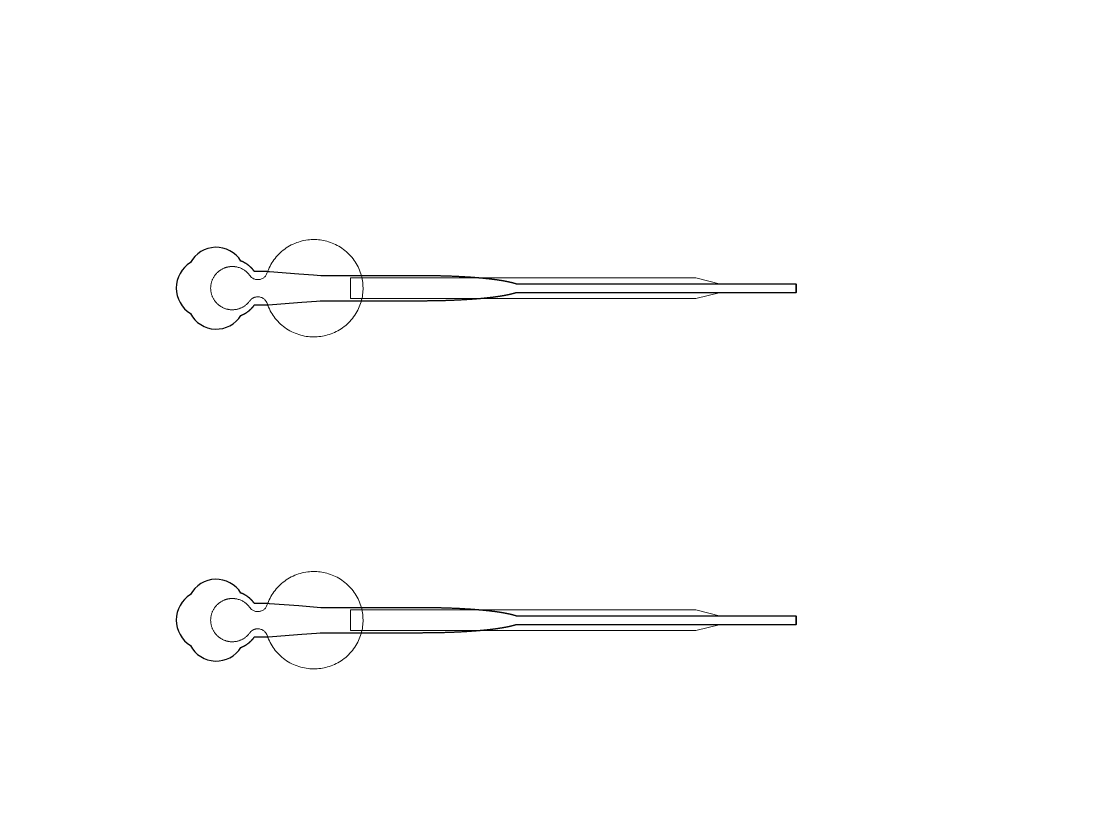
# Model space of a CAD drawing. Header units: inches. Extents: x -52997 to 52003, y -52254 to 52746.
# Drawn here: x -10919 to -4545, y -11278 to -6581 of the extents above; entities that cross this region are included whole.
import ezdxf

# ---------------------------------------------------------------- set-up
doc = ezdxf.new("R2010")
doc.units = ezdxf.units.IN
doc.header["$MEASUREMENT"] = 0
doc.layers.add('1', color=1, linetype='Continuous')
doc.layers.add('2', color=140, linetype='Continuous', lineweight=0)
doc.layers.add('3', color=90, linetype='Continuous', lineweight=0)

msp = doc.modelspace()

# ---------------------------------------------------------------- linework, layer by layer
at = {"layer": '1'}
for points in [[(-16283.4, -47485.7), (0, -47485.7), (16283.4, -47485.7, 5.999107)], [(-16250, -47285.7), (0, -47285.7), (16250, -47285.7, 5.986812)], [(-13685.8, -45485.7), (0, -45485.7), (13685.8, -45485.7, 6.794322)], [(-9594.4, -8353.6), (-9594, -8353.4), (-9593.2, -8353.1), (-9592.4, -8352.8), (-9591.5, -8352.4), (-9590.7, -8352.1), (-9589.8, -8351.8), (-9589, -8351.4), (-9588.1, -8351), (-9587.3, -8350.7), (-9586.4, -8350.3), (-9585.6, -8349.9), (-9584.7, -8349.5), (-9583.8, -8349.1), (-9583, -8348.7), (-9582.1, -8348.3), (-9581.3, -8347.9), (-9580.4, -8347.5), (-9579.6, -8347.1), (-9578.7, -8346.6), (-9577.8, -8346.2), (-9577, -8345.8), (-9576.1, -8345.3), (-9575.3, -8344.9), (-9574.4, -8344.4), (-9573.6, -8343.9), (-9572.7, -8343.5), (-9571.8, -8343), (-9571, -8342.5), (-9570.1, -8342), (-9569.3, -8341.5), (-9568.4, -8341), (-9567.6, -8340.5), (-9566.7, -8340), (-9565.9, -8339.5), (-9565, -8339), (-9564.2, -8338.4), (-9563.3, -8337.9), (-9562.5, -8337.3), (-9561.6, -8336.8), (-9560.8, -8336.2), (-9560, -8335.7), (-9559.1, -8335.1), (-9558.3, -8334.6), (-9557.4, -8334), (-9556.6, -8333.4), (-9555.8, -8332.8), (-9555, -8332.2), (-9554.1, -8331.6), (-9553.3, -8331), (-9552.5, -8330.4), (-9551.7, -8329.8), (-9550.9, -8329.2), (-9550.1, -8328.6), (-9549.2, -8328), (-9548.4, -8327.3), (-9547.6, -8326.7), (-9546.8, -8326.1), (-9546, -8325.4), (-9545.3, -8324.8), (-9544.5, -8324.1), (-9543.7, -8323.5), (-9542.9, -8322.8), (-9542.1, -8322.2), (-9541.4, -8321.5), (-9540.6, -8320.8), (-9539.8, -8320.1), (-9539.1, -8319.5), (-9538.3, -8318.8), (-9537.6, -8318.1), (-9536.8, -8317.4), (-9536.1, -8316.7), (-9535.3, -8316), (-9534.6, -8315.3), (-9533.9, -8314.6), (-9533.1, -8313.9), (-9532.4, -8313.2), (-9531.7, -8312.5), (-9531, -8311.7), (-9530.3, -8311), (-9529.6, -8310.3), (-9528.9, -8309.6), (-9528.2, -8308.8), (-9527.5, -8308.1), (-9526.8, -8307.4), (-9526.2, -8306.6), (-9525.5, -8305.9), (-9524.8, -8305.2), (-9524.2, -8304.4), (-9523.5, -8303.7), (-9522.9, -8302.9), (-9522.2, -8302.2), (-9521.6, -8301.4), (-9521, -8300.7), (-9520.4, -8299.9), (-9519.7, -8299.1), (-9519.1, -8298.4), (-9518.5, -8297.6), (-9517.9, -8296.9), (-9517.3, -8296.1), (-9516.8, -8295.3), (-9516.2, -8294.6), (-9515.6, -8293.8), (-9515, -8293), (-9514.5, -8292.3), (-9513.9, -8291.5), (-9513.4, -8290.7), (-9512.8, -8290), (-9469.3, -8290), (-9447.5, -8290), (-9436.6, -8290), (-9433.8, -8290), (-9432.5, -8290), (-9432.4, -8290), (-9432.4, -8290), (-9432.4, -8290), (-9432.4, -8290), (-9432.4, -8289.9), (-9432.3, -8289.9), (-9432, -8289.9), (-9431.3, -8289.9), (-9429.9, -8289.8), (-9427.1, -8289.5), (-9405, -8287.9), (-9228.4, -8274.3), (-9140.1, -8267.5), (-9118, -8265.8), (-9107, -8265), (-9106.6, -8265), (-9106.5, -8265), (-9106.5, -8265), (-9106.5, -8265), (-9106.4, -8265), (-9106, -8265), (-8845.5, -8265), (-8839.2, -8265), (-8826.6, -8265), (-8726.1, -8265), (-8525.1, -8265), (-8512.5, -8265), (-8506.3, -8265), (-8503.1, -8265), (-8501.5, -8265), (-8501.1, -8265), (-8501, -8265), (-8500.9, -8265), (-8500.8, -8265), (-8500.8, -8265), (-8500.8, -8265), (-8500.2, -8265), (-8495.6, -8264.9), (-8491, -8264.9), (-8486.4, -8264.9), (-8481.7, -8264.9), (-8477.1, -8264.9), (-8472.4, -8264.9), (-8467.8, -8264.8), (-8463.1, -8264.8), (-8458.4, -8264.8), (-8453.7, -8264.7), (-8449, -8264.7), (-8444.3, -8264.6), (-8439.5, -8264.6), (-8434.8, -8264.5), (-8430, -8264.4), (-8425.3, -8264.4), (-8420.5, -8264.3), (-8415.7, -8264.2), (-8411, -8264.1), (-8406.2, -8264), (-8401.4, -8263.9), (-8396.6, -8263.8), (-8391.8, -8263.7), (-8386.9, -8263.6), (-8382.1, -8263.5), (-8377.3, -8263.3), (-8372.5, -8263.2), (-8367.7, -8263.1), (-8362.8, -8262.9), (-8358, -8262.8), (-8353.2, -8262.6), (-8348.3, -8262.5), (-8343.5, -8262.3), (-8338.7, -8262.2), (-8333.8, -8262), (-8329, -8261.8), (-8324.2, -8261.6), (-8319.4, -8261.4), (-8314.5, -8261.2), (-8309.7, -8261), (-8304.9, -8260.8), (-8300.1, -8260.6), (-8295.3, -8260.4), (-8290.5, -8260.2), (-8285.7, -8260), (-8280.9, -8259.7), (-8276.1, -8259.5), (-8271.4, -8259.3), (-8266.6, -8259), (-8261.9, -8258.7), (-8257.1, -8258.5), (-8252.4, -8258.2), (-8247.7, -8258), (-8243, -8257.7), (-8238.3, -8257.4), (-8233.6, -8257.1), (-8228.9, -8256.8), (-8224.3, -8256.5), (-8219.6, -8256.2), (-8215, -8255.9), (-8210.4, -8255.6), (-8205.8, -8255.3), (-8201.2, -8254.9), (-8198.9, -8254.8), (-8196.7, -8254.6), (-8194.4, -8254.4), (-8192.1, -8254.3), (-8189.9, -8254.1), (-8187.6, -8253.9), (-8185.4, -8253.8), (-8183.1, -8253.6), (-8180.9, -8253.4), (-8178.6, -8253.2), (-8176.4, -8253), (-8174.2, -8252.9), (-8172, -8252.7), (-8169.8, -8252.5), (-8167.5, -8252.3), (-8165.3, -8252.1), (-8163.1, -8251.9), (-8160.9, -8251.8), (-8158.8, -8251.6), (-8156.6, -8251.4), (-8154.4, -8251.2), (-8152.2, -8251), (-8150.1, -8250.8), (-8147.9, -8250.6), (-8145.8, -8250.4), (-8143.6, -8250.2), (-8141.5, -8250), (-8139.4, -8249.8), (-8137.2, -8249.6), (-8135.1, -8249.4), (-8133, -8249.2), (-8130.9, -8249), (-8128.8, -8248.8), (-8126.7, -8248.6), (-8124.6, -8248.4), (-8122.5, -8248.2), (-8120.5, -8248), (-8118.4, -8247.7), (-8116.4, -8247.5), (-8114.3, -8247.3), (-8112.3, -8247.1), (-8110.2, -8246.9), (-8108.2, -8246.7), (-8106.2, -8246.4), (-8104.2, -8246.2), (-8102.2, -8246), (-8100.2, -8245.8), (-8098.2, -8245.6), (-8096.2, -8245.3), (-8094.2, -8245.1), (-8092.3, -8244.9), (-8090.3, -8244.7), (-8088.4, -8244.4), (-8086.4, -8244.2), (-8084.5, -8244), (-8082.6, -8243.7), (-8080.6, -8243.5), (-8078.7, -8243.3), (-8076.8, -8243), (-8074.9, -8242.8), (-8073.1, -8242.5), (-8071.2, -8242.3), (-8069.3, -8242.1), (-8067.5, -8241.8), (-8065.6, -8241.6), (-8063.8, -8241.3), (-8062, -8241.1), (-8060.1, -8240.9), (-8058.3, -8240.6), (-8056.5, -8240.4), (-8054.7, -8240.1), (-8052.9, -8239.9), (-8051.2, -8239.6), (-8049.4, -8239.4), (-8047.6, -8239.1), (-8045.9, -8238.9), (-8044.1, -8238.6), (-8042.4, -8238.3), (-8040.7, -8238.1), (-8039, -8237.8), (-8037.3, -8237.6), (-8035.6, -8237.3), (-8033.9, -8237.1), (-8032.2, -8236.8), (-8030.6, -8236.5), (-8028.9, -8236.3), (-8027.3, -8236), (-8025.6, -8235.8), (-8024, -8235.5), (-8022.4, -8235.2), (-8020.8, -8235), (-8019.2, -8234.7), (-8017.6, -8234.4), (-8016.1, -8234.2), (-8014.5, -8233.9), (-8012.9, -8233.6), (-8011.4, -8233.3), (-8009.9, -8233.1), (-8008.3, -8232.8), (-8006.8, -8232.5), (-8005.3, -8232.3), (-8003.8, -8232), (-8002.4, -8231.7), (-8000.9, -8231.4), (-7999.4, -8231.2), (-7998, -8230.9), (-7996.5, -8230.6), (-7995.1, -8230.3), (-7993.7, -8230), (-7992.3, -8229.8), (-7990.9, -8229.5), (-7989.5, -8229.2), (-7988.1, -8228.9), (-7986.8, -8228.6), (-7985.4, -8228.4), (-7984.1, -8228.1), (-7982.7, -8227.8), (-7981.4, -8227.5), (-7980.1, -8227.2), (-7978.8, -8226.9), (-7977.5, -8226.6), (-7976.2, -8226.4), (-7974.9, -8226.1), (-7973.7, -8225.8), (-7972.4, -8225.5), (-7971.2, -8225.2), (-7970, -8224.9), (-7968.8, -8224.6), (-7967.6, -8224.3), (-7966.4, -8224), (-7965.2, -8223.8), (-7964, -8223.5), (-7962.9, -8223.2), (-7961.7, -8222.9), (-7960.6, -8222.6), (-7959.4, -8222.3), (-7958.3, -8222), (-7957.2, -8221.7), (-7956.1, -8221.4), (-7955, -8221.1), (-7954, -8220.8), (-7952.9, -8220.5), (-7951.9, -8220.2), (-7950.8, -8219.9), (-7949.8, -8219.6), (-7948.8, -8219.3), (-7947.8, -8219), (-7946.8, -8218.8), (-7945.8, -8218.5), (-7944.8, -8218.2), (-7943.9, -8217.9), (-7942.9, -8217.6), (-7942, -8217.3), (-7941, -8217), (-7940.1, -8216.7), (-7939.2, -8216.4), (-7938.3, -8216.1), (-7937.4, -8215.8), (-7936.6, -8215.5), (-7935.2, -8215), (-6249.5, -8215.2), (-6249.5, -8165), (-7935.1, -8165), (-7935.4, -8164.9), (-7936.2, -8164.6), (-7937.1, -8164.2), (-7938, -8163.9), (-7938.9, -8163.6), (-7939.8, -8163.3), (-7940.7, -8163), (-7941.6, -8162.7), (-7942.6, -8162.4), (-7943.5, -8162.2), (-7944.5, -8161.9), (-7945.4, -8161.6), (-7946.4, -8161.3), (-7947.4, -8161), (-7948.4, -8160.7), (-7949.4, -8160.4), (-7950.5, -8160.1), (-7951.5, -8159.8), (-7952.6, -8159.5), (-7953.6, -8159.2), (-7954.7, -8158.9), (-7955.8, -8158.6), (-7956.9, -8158.3), (-7958, -8158), (-7959.1, -8157.7), (-7960.2, -8157.4), (-7961.4, -8157.1), (-7962.5, -8156.8), (-7963.7, -8156.5), (-7964.8, -8156.2), (-7966, -8155.9), (-7967.2, -8155.6), (-7968.4, -8155.4), (-7969.6, -8155.1), (-7970.8, -8154.8), (-7972.1, -8154.5), (-7973.3, -8154.2), (-7974.6, -8153.9), (-7975.9, -8153.6), (-7977.1, -8153.3), (-7978.4, -8153), (-7979.7, -8152.8), (-7981, -8152.5), (-7982.4, -8152.2), (-7983.7, -8151.9), (-7985, -8151.6), (-7986.4, -8151.3), (-7987.8, -8151.1), (-7989.1, -8150.8), (-7990.5, -8150.5), (-7991.9, -8150.2), (-7993.3, -8149.9), (-7994.8, -8149.7), (-7996.2, -8149.4), (-7997.6, -8149.1), (-7999.1, -8148.8), (-8000.5, -8148.5), (-8002, -8148.3), (-8003.5, -8148), (-8005, -8147.7), (-8006.5, -8147.4), (-8008, -8147.2), (-8009.5, -8146.9), (-8011, -8146.6), (-8012.6, -8146.3), (-8014.1, -8146.1), (-8015.7, -8145.8), (-8017.3, -8145.5), (-8018.9, -8145.3), (-8020.5, -8145), (-8022.1, -8144.7), (-8023.7, -8144.5), (-8025.3, -8144.2), (-8026.9, -8143.9), (-8028.6, -8143.7), (-8030.2, -8143.4), (-8031.9, -8143.2), (-8033.6, -8142.9), (-8035.2, -8142.6), (-8036.9, -8142.4), (-8038.6, -8142.1), (-8040.3, -8141.9), (-8042.1, -8141.6), (-8043.8, -8141.4), (-8045.5, -8141.1), (-8047.3, -8140.8), (-8049, -8140.6), (-8050.8, -8140.3), (-8052.6, -8140.1), (-8054.4, -8139.8), (-8056.1, -8139.6), (-8057.9, -8139.3), (-8059.8, -8139.1), (-8061.6, -8138.9), (-8063.4, -8138.6), (-8065.2, -8138.4), (-8067.1, -8138.1), (-8068.9, -8137.9), (-8070.8, -8137.6), (-8072.7, -8137.4), (-8074.6, -8137.2), (-8076.5, -8136.9), (-8078.3, -8136.7), (-8080.3, -8136.5), (-8082.2, -8136.2), (-8084.1, -8136), (-8086, -8135.8), (-8088, -8135.5), (-8089.9, -8135.3), (-8091.9, -8135.1), (-8093.8, -8134.8), (-8095.8, -8134.6), (-8097.8, -8134.4), (-8099.8, -8134.2), (-8101.8, -8133.9), (-8103.8, -8133.7), (-8105.8, -8133.5), (-8107.8, -8133.3), (-8109.8, -8133.1), (-8111.8, -8132.8), (-8113.9, -8132.6), (-8115.9, -8132.4), (-8118, -8132.2), (-8120, -8132), (-8122.1, -8131.8), (-8124.2, -8131.6), (-8126.3, -8131.4), (-8128.3, -8131.1), (-8130.4, -8130.9), (-8132.5, -8130.7), (-8134.6, -8130.5), (-8136.8, -8130.3), (-8138.9, -8130.1), (-8141, -8129.9), (-8143.1, -8129.7), (-8145.3, -8129.5), (-8147.4, -8129.3), (-8149.6, -8129.1), (-8151.7, -8128.9), (-8153.9, -8128.8), (-8156.1, -8128.6), (-8158.2, -8128.4), (-8160.4, -8128.2), (-8162.6, -8128), (-8164.8, -8127.8), (-8167, -8127.6), (-8169.2, -8127.4), (-8171.4, -8127.3), (-8173.6, -8127.1), (-8175.9, -8126.9), (-8178.1, -8126.7), (-8180.3, -8126.5), (-8182.5, -8126.4), (-8184.8, -8126.2), (-8187, -8126), (-8189.3, -8125.8), (-8191.5, -8125.7), (-8193.8, -8125.5), (-8196.1, -8125.3), (-8198.3, -8125.2), (-8202.9, -8124.8), (-8207.4, -8124.5), (-8212, -8124.2), (-8216.6, -8123.9), (-8221.2, -8123.6), (-8225.9, -8123.3), (-8230.5, -8123), (-8235.2, -8122.7), (-8239.9, -8122.4), (-8244.5, -8122.1), (-8249.2, -8121.9), (-8253.9, -8121.6), (-8258.7, -8121.3), (-8263.4, -8121.1), (-8268.1, -8120.8), (-8272.9, -8120.6), (-8277.6, -8120.3), (-8282.4, -8120.1), (-8287.2, -8119.9), (-8291.9, -8119.6), (-8296.7, -8119.4), (-8301.5, -8119.2), (-8306.3, -8119), (-8311.1, -8118.8), (-8315.9, -8118.6), (-8320.7, -8118.4), (-8325.5, -8118.2), (-8330.3, -8118), (-8335.1, -8117.9), (-8339.9, -8117.7), (-8344.7, -8117.5), (-8349.5, -8117.4), (-8354.3, -8117.2), (-8359.2, -8117.1), (-8364, -8116.9), (-8368.8, -8116.8), (-8373.6, -8116.7), (-8378.4, -8116.5), (-8383.2, -8116.4), (-8387.9, -8116.3), (-8392.7, -8116.2), (-8397.5, -8116.1), (-8402.3, -8116), (-8407, -8115.9), (-8411.8, -8115.8), (-8416.6, -8115.7), (-8421.3, -8115.6), (-8426, -8115.5), (-8430.8, -8115.5), (-8435.5, -8115.4), (-8440.2, -8115.3), (-8444.9, -8115.3), (-8449.6, -8115.2), (-8454.3, -8115.2), (-8458.9, -8115.1), (-8463.6, -8115.1), (-8468.2, -8115.1), (-8472.9, -8115), (-8477.5, -8115), (-8482.1, -8115), (-8486.7, -8115), (-8489, -8115), (-8489.6, -8115), (-8489.9, -8115), (-8490, -8115), (-8490.2, -8115), (-8491.8, -8115), (-8498.2, -8115), (-8510.9, -8115), (-8561.9, -8115), (-8765.8, -8115), (-8816.8, -8115), (-8842.3, -8115), (-8848.7, -8115), (-8850.3, -8115), (-9106.1, -8115), (-9106.5, -8115), (-9106.5, -8115), (-9106.5, -8115), (-9106.6, -8115), (-9106.7, -8115), (-9107, -8114.9), (-9108.4, -8114.8), (-9113.9, -8114.4), (-9158.1, -8111), (-9246.4, -8104.2), (-9423, -8090.7), (-9428.6, -8090.2), (-9431.3, -8090), (-9432, -8090), (-9432.3, -8090), (-9432.4, -8090), (-9432.4, -8090), (-9432.4, -8090), (-9432.4, -8090), (-9432.4, -8090), (-9432.5, -8090), (-9432.8, -8090), (-9435.6, -8090), (-9441, -8090), (-9451.9, -8090), (-9473.7, -8090), (-9495.5, -8090), (-9506.4, -8090), (-9511.8, -8090), (-9512.5, -8090), (-9512.7, -8090), (-9512.8, -8090), (-9512.8, -8090), (-9512.8, -8090), (-9512.8, -8090), (-9512.9, -8089.9), (-9513.2, -8089.4), (-9514, -8088.2), (-9514.9, -8087.1), (-9515.7, -8086), (-9516.5, -8084.9), (-9517.4, -8083.8), (-9518.2, -8082.6), (-9519.1, -8081.5), (-9520, -8080.4), (-9520.9, -8079.3), (-9521.8, -8078.2), (-9522.7, -8077.1), (-9523.7, -8076), (-9524.6, -8074.9), (-9525.6, -8073.8), (-9526.6, -8072.7), (-9527.6, -8071.7), (-9528.6, -8070.6), (-9529.6, -8069.5), (-9530.6, -8068.4), (-9531.6, -8067.4), (-9532.7, -8066.3), (-9533.8, -8065.3), (-9534.8, -8064.2), (-9535.9, -8063.2), (-9537, -8062.2), (-9538.1, -8061.1), (-9539.3, -8060.1), (-9540.4, -8059.1), (-9541.5, -8058.1), (-9542.7, -8057.1), (-9543.9, -8056.1), (-9545, -8055.1), (-9546.2, -8054.2), (-9547.4, -8053.2), (-9548.6, -8052.3), (-9549.8, -8051.3), (-9551.1, -8050.4), (-9552.3, -8049.4), (-9553.6, -8048.5), (-9554.8, -8047.6), (-9556.1, -8046.7), (-9557.4, -8045.8), (-9558.7, -8044.9), (-9560, -8044.1), (-9561.3, -8043.2), (-9562.6, -8042.4), (-9563.9, -8041.5), (-9565.2, -8040.7), (-9566.6, -8039.9), (-9567.9, -8039.1), (-9569.2, -8038.3), (-9570.6, -8037.5), (-9572, -8036.8), (-9573.3, -8036), (-9574.7, -8035.3), (-9576.1, -8034.5), (-9577.5, -8033.8), (-9578.9, -8033.1), (-9580.3, -8032.4), (-9581.7, -8031.8), (-9583.1, -8031.1), (-9584.5, -8030.4), (-9585.9, -8029.8), (-9587.3, -8029.2), (-9588.8, -8028.6), (-9590.2, -8028), (-9591.6, -8027.4), (-9593.1, -8026.8), (-9594.3, -8026.4, 0.576044), (-9898.9, -8035.7, 0.560065), (-9898.9, -8342.2, 0.578435)], [(-9594.4, -10353.6), (-9594, -10353.4), (-9593.2, -10353.1), (-9592.4, -10352.8), (-9591.5, -10352.4), (-9590.7, -10352.1), (-9589.8, -10351.8), (-9589, -10351.4), (-9588.1, -10351), (-9587.3, -10350.7), (-9586.4, -10350.3), (-9585.6, -10349.9), (-9584.7, -10349.5), (-9583.8, -10349.1), (-9583, -10348.7), (-9582.1, -10348.3), (-9581.3, -10347.9), (-9580.4, -10347.5), (-9579.6, -10347.1), (-9578.7, -10346.6), (-9577.8, -10346.2), (-9577, -10345.8), (-9576.1, -10345.3), (-9575.3, -10344.9), (-9574.4, -10344.4), (-9573.6, -10343.9), (-9572.7, -10343.5), (-9571.8, -10343), (-9571, -10342.5), (-9570.1, -10342), (-9569.3, -10341.5), (-9568.4, -10341), (-9567.6, -10340.5), (-9566.7, -10340), (-9565.9, -10339.5), (-9565, -10339), (-9564.2, -10338.4), (-9563.3, -10337.9), (-9562.5, -10337.3), (-9561.6, -10336.8), (-9560.8, -10336.2), (-9560, -10335.7), (-9559.1, -10335.1), (-9558.3, -10334.6), (-9557.4, -10334), (-9556.6, -10333.4), (-9555.8, -10332.8), (-9555, -10332.2), (-9554.1, -10331.6), (-9553.3, -10331), (-9552.5, -10330.4), (-9551.7, -10329.8), (-9550.9, -10329.2), (-9550.1, -10328.6), (-9549.2, -10328), (-9548.4, -10327.3), (-9547.6, -10326.7), (-9546.8, -10326.1), (-9546, -10325.4), (-9545.3, -10324.8), (-9544.5, -10324.1), (-9543.7, -10323.5), (-9542.9, -10322.8), (-9542.1, -10322.2), (-9541.4, -10321.5), (-9540.6, -10320.8), (-9539.8, -10320.1), (-9539.1, -10319.5), (-9538.3, -10318.8), (-9537.6, -10318.1), (-9536.8, -10317.4), (-9536.1, -10316.7), (-9535.3, -10316), (-9534.6, -10315.3), (-9533.9, -10314.6), (-9533.1, -10313.9), (-9532.4, -10313.2), (-9531.7, -10312.5), (-9531, -10311.7), (-9530.3, -10311), (-9529.6, -10310.3), (-9528.9, -10309.6), (-9528.2, -10308.8), (-9527.5, -10308.1), (-9526.8, -10307.4), (-9526.2, -10306.6), (-9525.5, -10305.9), (-9524.8, -10305.2), (-9524.2, -10304.4), (-9523.5, -10303.7), (-9522.9, -10302.9), (-9522.2, -10302.2), (-9521.6, -10301.4), (-9521, -10300.7), (-9520.4, -10299.9), (-9519.7, -10299.1), (-9519.1, -10298.4), (-9518.5, -10297.6), (-9517.9, -10296.9), (-9517.3, -10296.1), (-9516.8, -10295.3), (-9516.2, -10294.6), (-9515.6, -10293.8), (-9515, -10293), (-9514.5, -10292.3), (-9513.9, -10291.5), (-9513.4, -10290.7), (-9512.8, -10290), (-9469.3, -10290), (-9447.5, -10290), (-9436.6, -10290), (-9433.8, -10290), (-9432.5, -10290), (-9432.4, -10290), (-9432.4, -10290), (-9432.4, -10290), (-9432.4, -10290), (-9432.4, -10289.9), (-9432.3, -10289.9), (-9432, -10289.9), (-9431.3, -10289.9), (-9429.9, -10289.8), (-9427.1, -10289.5), (-9405, -10287.9), (-9228.4, -10274.3), (-9140.1, -10267.5), (-9118, -10265.8), (-9107, -10265), (-9106.6, -10265), (-9106.5, -10265), (-9106.5, -10265), (-9106.5, -10265), (-9106.4, -10265), (-9106, -10265), (-8845.5, -10265), (-8839.2, -10265), (-8826.6, -10265), (-8726.1, -10265), (-8525.1, -10265), (-8512.5, -10265), (-8506.3, -10265), (-8503.1, -10265), (-8501.5, -10265), (-8501.1, -10265), (-8501, -10265), (-8500.9, -10265), (-8500.8, -10265), (-8500.8, -10265), (-8500.8, -10265), (-8500.2, -10265), (-8495.6, -10264.9), (-8491, -10264.9), (-8486.4, -10264.9), (-8481.7, -10264.9), (-8477.1, -10264.9), (-8472.4, -10264.9), (-8467.8, -10264.8), (-8463.1, -10264.8), (-8458.4, -10264.8), (-8453.7, -10264.7), (-8449, -10264.7), (-8444.3, -10264.6), (-8439.5, -10264.6), (-8434.8, -10264.5), (-8430, -10264.4), (-8425.3, -10264.4), (-8420.5, -10264.3), (-8415.7, -10264.2), (-8411, -10264.1), (-8406.2, -10264), (-8401.4, -10263.9), (-8396.6, -10263.8), (-8391.8, -10263.7), (-8386.9, -10263.6), (-8382.1, -10263.5), (-8377.3, -10263.3), (-8372.5, -10263.2), (-8367.7, -10263.1), (-8362.8, -10262.9), (-8358, -10262.8), (-8353.2, -10262.6), (-8348.3, -10262.5), (-8343.5, -10262.3), (-8338.7, -10262.2), (-8333.8, -10262), (-8329, -10261.8), (-8324.2, -10261.6), (-8319.4, -10261.4), (-8314.5, -10261.2), (-8309.7, -10261), (-8304.9, -10260.8), (-8300.1, -10260.6), (-8295.3, -10260.4), (-8290.5, -10260.2), (-8285.7, -10260), (-8280.9, -10259.7), (-8276.1, -10259.5), (-8271.4, -10259.3), (-8266.6, -10259), (-8261.9, -10258.7), (-8257.1, -10258.5), (-8252.4, -10258.2), (-8247.7, -10258), (-8243, -10257.7), (-8238.3, -10257.4), (-8233.6, -10257.1), (-8228.9, -10256.8), (-8224.3, -10256.5), (-8219.6, -10256.2), (-8215, -10255.9), (-8210.4, -10255.6), (-8205.8, -10255.3), (-8201.2, -10254.9), (-8198.9, -10254.8), (-8196.7, -10254.6), (-8194.4, -10254.4), (-8192.1, -10254.3), (-8189.9, -10254.1), (-8187.6, -10253.9), (-8185.4, -10253.8), (-8183.1, -10253.6), (-8180.9, -10253.4), (-8178.6, -10253.2), (-8176.4, -10253), (-8174.2, -10252.9), (-8172, -10252.7), (-8169.8, -10252.5), (-8167.5, -10252.3), (-8165.3, -10252.1), (-8163.1, -10251.9), (-8160.9, -10251.8), (-8158.8, -10251.6), (-8156.6, -10251.4), (-8154.4, -10251.2), (-8152.2, -10251), (-8150.1, -10250.8), (-8147.9, -10250.6), (-8145.8, -10250.4), (-8143.6, -10250.2), (-8141.5, -10250), (-8139.4, -10249.8), (-8137.2, -10249.6), (-8135.1, -10249.4), (-8133, -10249.2), (-8130.9, -10249), (-8128.8, -10248.8), (-8126.7, -10248.6), (-8124.6, -10248.4), (-8122.5, -10248.2), (-8120.5, -10248), (-8118.4, -10247.7), (-8116.4, -10247.5), (-8114.3, -10247.3), (-8112.3, -10247.1), (-8110.2, -10246.9), (-8108.2, -10246.7), (-8106.2, -10246.4), (-8104.2, -10246.2), (-8102.2, -10246), (-8100.2, -10245.8), (-8098.2, -10245.6), (-8096.2, -10245.3), (-8094.2, -10245.1), (-8092.3, -10244.9), (-8090.3, -10244.7), (-8088.4, -10244.4), (-8086.4, -10244.2), (-8084.5, -10244), (-8082.6, -10243.7), (-8080.6, -10243.5), (-8078.7, -10243.3), (-8076.8, -10243), (-8074.9, -10242.8), (-8073.1, -10242.5), (-8071.2, -10242.3), (-8069.3, -10242.1), (-8067.5, -10241.8), (-8065.6, -10241.6), (-8063.8, -10241.3), (-8062, -10241.1), (-8060.1, -10240.9), (-8058.3, -10240.6), (-8056.5, -10240.4), (-8054.7, -10240.1), (-8052.9, -10239.9), (-8051.2, -10239.6), (-8049.4, -10239.4), (-8047.6, -10239.1), (-8045.9, -10238.9), (-8044.1, -10238.6), (-8042.4, -10238.3), (-8040.7, -10238.1), (-8039, -10237.8), (-8037.3, -10237.6), (-8035.6, -10237.3), (-8033.9, -10237.1), (-8032.2, -10236.8), (-8030.6, -10236.5), (-8028.9, -10236.3), (-8027.3, -10236), (-8025.6, -10235.8), (-8024, -10235.5), (-8022.4, -10235.2), (-8020.8, -10235), (-8019.2, -10234.7), (-8017.6, -10234.4), (-8016.1, -10234.2), (-8014.5, -10233.9), (-8012.9, -10233.6), (-8011.4, -10233.3), (-8009.9, -10233.1), (-8008.3, -10232.8), (-8006.8, -10232.5), (-8005.3, -10232.3), (-8003.8, -10232), (-8002.4, -10231.7), (-8000.9, -10231.4), (-7999.4, -10231.2), (-7998, -10230.9), (-7996.5, -10230.6), (-7995.1, -10230.3), (-7993.7, -10230), (-7992.3, -10229.8), (-7990.9, -10229.5), (-7989.5, -10229.2), (-7988.1, -10228.9), (-7986.8, -10228.6), (-7985.4, -10228.4), (-7984.1, -10228.1), (-7982.7, -10227.8), (-7981.4, -10227.5), (-7980.1, -10227.2), (-7978.8, -10226.9), (-7977.5, -10226.6), (-7976.2, -10226.4), (-7974.9, -10226.1), (-7973.7, -10225.8), (-7972.4, -10225.5), (-7971.2, -10225.2), (-7970, -10224.9), (-7968.8, -10224.6), (-7967.6, -10224.3), (-7966.4, -10224), (-7965.2, -10223.8), (-7964, -10223.5), (-7962.9, -10223.2), (-7961.7, -10222.9), (-7960.6, -10222.6), (-7959.4, -10222.3), (-7958.3, -10222), (-7957.2, -10221.7), (-7956.1, -10221.4), (-7955, -10221.1), (-7954, -10220.8), (-7952.9, -10220.5), (-7951.9, -10220.2), (-7950.8, -10219.9), (-7949.8, -10219.6), (-7948.8, -10219.3), (-7947.8, -10219), (-7946.8, -10218.8), (-7945.8, -10218.5), (-7944.8, -10218.2), (-7943.9, -10217.9), (-7942.9, -10217.6), (-7942, -10217.3), (-7941, -10217), (-7940.1, -10216.7), (-7939.2, -10216.4), (-7938.3, -10216.1), (-7937.4, -10215.8), (-7936.6, -10215.5), (-7935.2, -10215), (-6249.5, -10215.2), (-6249.5, -10165), (-7935.1, -10165), (-7935.4, -10164.9), (-7936.2, -10164.6), (-7937.1, -10164.2), (-7938, -10163.9), (-7938.9, -10163.6), (-7939.8, -10163.3), (-7940.7, -10163), (-7941.6, -10162.7), (-7942.6, -10162.4), (-7943.5, -10162.2), (-7944.5, -10161.9), (-7945.4, -10161.6), (-7946.4, -10161.3), (-7947.4, -10161), (-7948.4, -10160.7), (-7949.4, -10160.4), (-7950.5, -10160.1), (-7951.5, -10159.8), (-7952.6, -10159.5), (-7953.6, -10159.2), (-7954.7, -10158.9), (-7955.8, -10158.6), (-7956.9, -10158.3), (-7958, -10158), (-7959.1, -10157.7), (-7960.2, -10157.4), (-7961.4, -10157.1), (-7962.5, -10156.8), (-7963.7, -10156.5), (-7964.8, -10156.2), (-7966, -10155.9), (-7967.2, -10155.6), (-7968.4, -10155.4), (-7969.6, -10155.1), (-7970.8, -10154.8), (-7972.1, -10154.5), (-7973.3, -10154.2), (-7974.6, -10153.9), (-7975.9, -10153.6), (-7977.1, -10153.3), (-7978.4, -10153), (-7979.7, -10152.8), (-7981, -10152.5), (-7982.4, -10152.2), (-7983.7, -10151.9), (-7985, -10151.6), (-7986.4, -10151.3), (-7987.8, -10151.1), (-7989.1, -10150.8), (-7990.5, -10150.5), (-7991.9, -10150.2), (-7993.3, -10149.9), (-7994.8, -10149.7), (-7996.2, -10149.4), (-7997.6, -10149.1), (-7999.1, -10148.8), (-8000.5, -10148.5), (-8002, -10148.3), (-8003.5, -10148), (-8005, -10147.7), (-8006.5, -10147.4), (-8008, -10147.2), (-8009.5, -10146.9), (-8011, -10146.6), (-8012.6, -10146.3), (-8014.1, -10146.1), (-8015.7, -10145.8), (-8017.3, -10145.5), (-8018.9, -10145.3), (-8020.5, -10145), (-8022.1, -10144.7), (-8023.7, -10144.5), (-8025.3, -10144.2), (-8026.9, -10143.9), (-8028.6, -10143.7), (-8030.2, -10143.4), (-8031.9, -10143.2), (-8033.6, -10142.9), (-8035.2, -10142.6), (-8036.9, -10142.4), (-8038.6, -10142.1), (-8040.3, -10141.9), (-8042.1, -10141.6), (-8043.8, -10141.4), (-8045.5, -10141.1), (-8047.3, -10140.8), (-8049, -10140.6), (-8050.8, -10140.3), (-8052.6, -10140.1), (-8054.4, -10139.8), (-8056.1, -10139.6), (-8057.9, -10139.3), (-8059.8, -10139.1), (-8061.6, -10138.9), (-8063.4, -10138.6), (-8065.2, -10138.4), (-8067.1, -10138.1), (-8068.9, -10137.9), (-8070.8, -10137.6), (-8072.7, -10137.4), (-8074.6, -10137.2), (-8076.5, -10136.9), (-8078.3, -10136.7), (-8080.3, -10136.5), (-8082.2, -10136.2), (-8084.1, -10136), (-8086, -10135.8), (-8088, -10135.5), (-8089.9, -10135.3), (-8091.9, -10135.1), (-8093.8, -10134.8), (-8095.8, -10134.6), (-8097.8, -10134.4), (-8099.8, -10134.2), (-8101.8, -10133.9), (-8103.8, -10133.7), (-8105.8, -10133.5), (-8107.8, -10133.3), (-8109.8, -10133.1), (-8111.8, -10132.8), (-8113.9, -10132.6), (-8115.9, -10132.4), (-8118, -10132.2), (-8120, -10132), (-8122.1, -10131.8), (-8124.2, -10131.6), (-8126.3, -10131.4), (-8128.3, -10131.1), (-8130.4, -10130.9), (-8132.5, -10130.7), (-8134.6, -10130.5), (-8136.8, -10130.3), (-8138.9, -10130.1), (-8141, -10129.9), (-8143.1, -10129.7), (-8145.3, -10129.5), (-8147.4, -10129.3), (-8149.6, -10129.1), (-8151.7, -10128.9), (-8153.9, -10128.8), (-8156.1, -10128.6), (-8158.2, -10128.4), (-8160.4, -10128.2), (-8162.6, -10128), (-8164.8, -10127.8), (-8167, -10127.6), (-8169.2, -10127.4), (-8171.4, -10127.3), (-8173.6, -10127.1), (-8175.9, -10126.9), (-8178.1, -10126.7), (-8180.3, -10126.5), (-8182.5, -10126.4), (-8184.8, -10126.2), (-8187, -10126), (-8189.3, -10125.8), (-8191.5, -10125.7), (-8193.8, -10125.5), (-8196.1, -10125.3), (-8198.3, -10125.2), (-8202.9, -10124.8), (-8207.4, -10124.5), (-8212, -10124.2), (-8216.6, -10123.9), (-8221.2, -10123.6), (-8225.9, -10123.3), (-8230.5, -10123), (-8235.2, -10122.7), (-8239.9, -10122.4), (-8244.5, -10122.1), (-8249.2, -10121.9), (-8253.9, -10121.6), (-8258.7, -10121.3), (-8263.4, -10121.1), (-8268.1, -10120.8), (-8272.9, -10120.6), (-8277.6, -10120.3), (-8282.4, -10120.1), (-8287.2, -10119.9), (-8291.9, -10119.6), (-8296.7, -10119.4), (-8301.5, -10119.2), (-8306.3, -10119), (-8311.1, -10118.8), (-8315.9, -10118.6), (-8320.7, -10118.4), (-8325.5, -10118.2), (-8330.3, -10118), (-8335.1, -10117.9), (-8339.9, -10117.7), (-8344.7, -10117.5), (-8349.5, -10117.4), (-8354.3, -10117.2), (-8359.2, -10117.1), (-8364, -10116.9), (-8368.8, -10116.8), (-8373.6, -10116.7), (-8378.4, -10116.5), (-8383.2, -10116.4), (-8387.9, -10116.3), (-8392.7, -10116.2), (-8397.5, -10116.1), (-8402.3, -10116), (-8407, -10115.9), (-8411.8, -10115.8), (-8416.6, -10115.7), (-8421.3, -10115.6), (-8426, -10115.5), (-8430.8, -10115.5), (-8435.5, -10115.4), (-8440.2, -10115.3), (-8444.9, -10115.3), (-8449.6, -10115.2), (-8454.3, -10115.2), (-8458.9, -10115.1), (-8463.6, -10115.1), (-8468.2, -10115.1), (-8472.9, -10115), (-8477.5, -10115), (-8482.1, -10115), (-8486.7, -10115), (-8489, -10115), (-8489.6, -10115), (-8489.9, -10115), (-8490, -10115), (-8490.2, -10115), (-8491.8, -10115), (-8498.2, -10115), (-8510.9, -10115), (-8561.9, -10115), (-8765.8, -10115), (-8816.8, -10115), (-8842.3, -10115), (-8848.7, -10115), (-8850.3, -10115), (-9106.1, -10115), (-9106.5, -10115), (-9106.5, -10115), (-9106.5, -10115), (-9106.6, -10115), (-9106.7, -10115), (-9107, -10114.9), (-9108.4, -10114.8), (-9113.9, -10114.4), (-9158.1, -10111), (-9246.4, -10104.2), (-9423, -10090.7), (-9428.6, -10090.2), (-9431.3, -10090), (-9432, -10090), (-9432.3, -10090), (-9432.4, -10090), (-9432.4, -10090), (-9432.4, -10090), (-9432.4, -10090), (-9432.4, -10090), (-9432.5, -10090), (-9432.8, -10090), (-9435.6, -10090), (-9441, -10090), (-9451.9, -10090), (-9473.7, -10090), (-9495.5, -10090), (-9506.4, -10090), (-9511.8, -10090), (-9512.5, -10090), (-9512.7, -10090), (-9512.8, -10090), (-9512.8, -10090), (-9512.8, -10090), (-9512.8, -10090), (-9512.9, -10089.9), (-9513.2, -10089.4), (-9514, -10088.2), (-9514.9, -10087.1), (-9515.7, -10086), (-9516.5, -10084.9), (-9517.4, -10083.8), (-9518.2, -10082.6), (-9519.1, -10081.5), (-9520, -10080.4), (-9520.9, -10079.3), (-9521.8, -10078.2), (-9522.7, -10077.1), (-9523.7, -10076), (-9524.6, -10074.9), (-9525.6, -10073.8), (-9526.6, -10072.7), (-9527.6, -10071.7), (-9528.6, -10070.6), (-9529.6, -10069.5), (-9530.6, -10068.4), (-9531.6, -10067.4), (-9532.7, -10066.3), (-9533.8, -10065.3), (-9534.8, -10064.2), (-9535.9, -10063.2), (-9537, -10062.2), (-9538.1, -10061.1), (-9539.3, -10060.1), (-9540.4, -10059.1), (-9541.5, -10058.1), (-9542.7, -10057.1), (-9543.9, -10056.1), (-9545, -10055.1), (-9546.2, -10054.2), (-9547.4, -10053.2), (-9548.6, -10052.3), (-9549.8, -10051.3), (-9551.1, -10050.4), (-9552.3, -10049.4), (-9553.6, -10048.5), (-9554.8, -10047.6), (-9556.1, -10046.7), (-9557.4, -10045.8), (-9558.7, -10044.9), (-9560, -10044.1), (-9561.3, -10043.2), (-9562.6, -10042.4), (-9563.9, -10041.5), (-9565.2, -10040.7), (-9566.6, -10039.9), (-9567.9, -10039.1), (-9569.2, -10038.3), (-9570.6, -10037.5), (-9572, -10036.8), (-9573.3, -10036), (-9574.7, -10035.3), (-9576.1, -10034.5), (-9577.5, -10033.8), (-9578.9, -10033.1), (-9580.3, -10032.4), (-9581.7, -10031.8), (-9583.1, -10031.1), (-9584.5, -10030.4), (-9585.9, -10029.8), (-9587.3, -10029.2), (-9588.8, -10028.6), (-9590.2, -10028), (-9591.6, -10027.4), (-9593.1, -10026.8), (-9594.3, -10026.4, 0.576044), (-9898.9, -10035.7, 0.560065), (-9898.9, -10342.2, 0.578435)]]:
    msp.add_lwpolyline(points, format="xyb", close=True, dxfattribs=at)
msp.add_circle((-497.2, 245.8), 52500, dxfattribs=at)
at = {"layer": '2'}
for points in [[(-16283.4, -47485.7), (0, -47485.7), (16283.4, -47485.7, 5.999107)], [(-16250, -47285.7), (0, -47285.7), (16250, -47285.7, 5.986812)], [(-13685.8, -45485.7), (0, -45485.7), (13685.8, -45485.7, 6.794322)]]:
    msp.add_lwpolyline(points, format="xyb", close=True, dxfattribs=at)
msp.add_circle((-497.2, 245.8), 52500, dxfattribs=at)
for points in [[(-9537.5, -8260.5), (-9515.3, -8237.3), (-9483.6, -8242.5), (-9452, -8247.8), (-9438.4, -8276.8), (-9362.9, -8517.6), (-9110.9, -8480), (-8858.9, -8442.3), (-8858.8, -8190.2), (-8858.7, -7938), (-9110.6, -7900.1), (-9362.6, -7862.2), (-9438.3, -8103), (-9451.5, -8131.4), (-9482.3, -8137.2), (-9513.2, -8142.9), (-9535.8, -8121.1), (-9587.1, -8037.7), (-9681.5, -8063.9), (-9775.9, -8090), (-9777.1, -8187.9), (-9778.3, -8285.8), (-9684.6, -8314.2), (-9590.8, -8342.6), (-9537.5, -8260.5)], [(-9537.5, -10260.5), (-9515.3, -10237.3), (-9483.6, -10242.5), (-9452, -10247.8), (-9438.4, -10276.8), (-9362.9, -10517.6), (-9110.9, -10480), (-8858.9, -10442.3), (-8858.8, -10190.2), (-8858.7, -9938), (-9110.6, -9900.1), (-9362.6, -9862.2), (-9438.3, -10103), (-9451.5, -10131.4), (-9482.3, -10137.2), (-9513.2, -10142.9), (-9535.8, -10121.1), (-9587.1, -10037.7), (-9681.5, -10063.9), (-9775.9, -10090), (-9777.1, -10187.9), (-9778.3, -10285.8), (-9684.6, -10314.2), (-9590.8, -10342.6), (-9537.5, -10260.5)]]:
    msp.add_rational_spline(points, [1, 0.884783429184, 1, 0.884783429184, 1, 0.758252289935, 1, 0.758252289935, 1, 0.758252289935, 1, 0.758252289935, 1, 0.888941908896, 1, 0.888941908896, 1, 0.79946124759, 1, 0.79946124759, 1, 0.79946124759, 1, 0.79946124759, 1], degree=2, knots=[0, 0, 0, 0.969535, 0.969535, 1.939069, 1.939069, 3.359405, 3.359405, 4.779741, 4.779741, 6.200078, 6.200078, 7.620414, 7.620414, 8.571947, 8.571947, 9.52348, 9.52348, 10.812277, 10.812277, 12.101074, 12.101074, 13.389871, 13.389871, 14.678668, 14.678668, 14.678668], dxfattribs=at)
at = {"layer": '3'}
for points in [[(-16283.4, -47485.7), (0, -47485.7), (16283.4, -47485.7, 5.999107)], [(-16283.4, -47485.7), (0, -47485.7), (16283.4, -47485.7, 5.999107)], [(-16250, -47285.7), (0, -47285.7), (16250, -47285.7, 5.986812)], [(-16250, -47285.7), (0, -47285.7), (16250, -47285.7, 5.986812)], [(-13685.8, -45485.7), (0, -45485.7), (13685.8, -45485.7, 6.794322)], [(-13685.8, -45485.7), (0, -45485.7), (13685.8, -45485.7, 6.794322)]]:
    msp.add_lwpolyline(points, format="xyb", close=True, dxfattribs=at)
for points in [[(-8933.9, -8127.4), (-6854.4, -8127.5), (-6704.4, -8165), (-6247.4, -8165), (-6247.4, -8215), (-6704.4, -8215), (-6854.4, -8252.5), (-8933.9, -8252.4)], [(-8933.9, -10127.4), (-6854.4, -10127.5), (-6704.4, -10165), (-6247.4, -10165), (-6247.4, -10215), (-6704.4, -10215), (-6854.4, -10252.5), (-8933.9, -10252.4)]]:
    msp.add_lwpolyline(points, close=True, dxfattribs=at)
msp.add_circle((-497.2, 245.8), 52500, dxfattribs=at)
msp.add_circle((-497.2, 245.8), 52500, dxfattribs=at)

doc.saveas('drawing.dxf')
